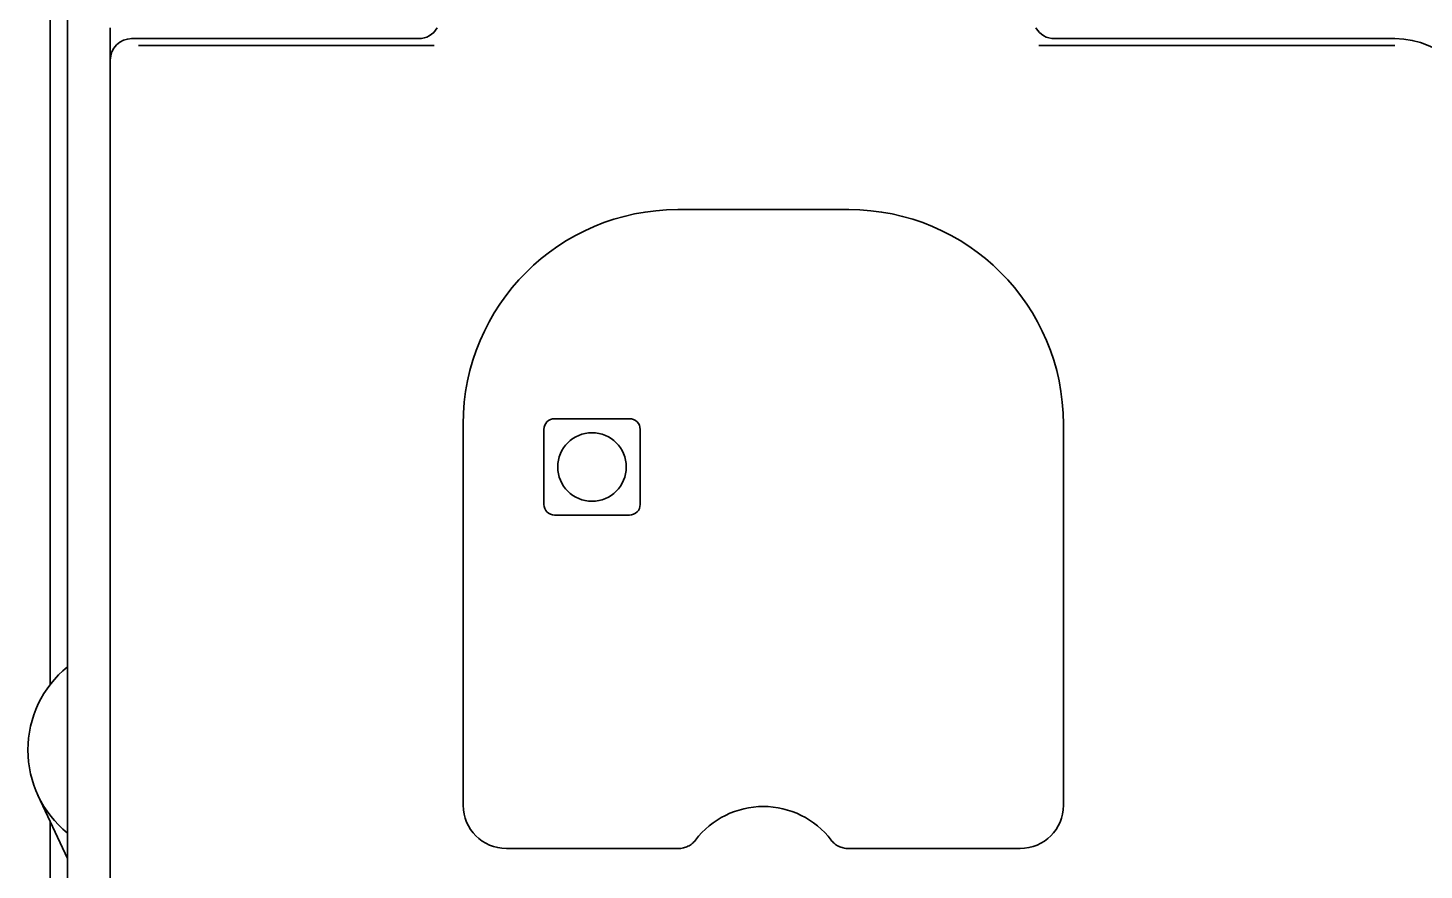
# Model space of a CAD drawing. Extents: x -760 to 4209, y 5795 to 10697.
# Drawn here: x 1848.2 to 1913.4, y 9599.2 to 9638.5 of the extents above; entities that cross this region are included whole.
import ezdxf

# ---------------------------------------------------------------- set-up
doc = ezdxf.new("R2010")
doc.units = 0
doc.header["$LTSCALE"] = 5
doc.layers.add('1', color=7, linetype='CONTINUOUS', true_color=0xffffff)

msp = doc.modelspace()

# ---------------------------------------------------------------- linework, layer by layer
at = {"layer": '1', "color": 7, "linetype": 'Continuous', "lineweight": 35}
for p, q in [((1850.055, 9547.022), (1850.055, 10525.872)), ((1849.255, 9731.441), (1849.255, 9607.87)), ((1852.055, 9638.531), (1852.055, 9546.722)), ((1853.054, 9638.022), (1866.456, 9638.022)), ((1853.37, 9637.706), (1867.183, 9637.706)), ((1895.427, 9637.706), (1912.055, 9637.706)), ((1896.154, 9638.022), (1912.055, 9638.022)), ((1852.055, 9551.022), (1852.055, 9637.022)), ((1886.555, 9630.039), (1878.555, 9630.039)), ((1868.538, 9620.022), (1868.538, 9602.222)), ((1872.805, 9620.272), (1876.305, 9620.272)), ((1896.572, 9602.222), (1896.572, 9620.022)), ((1872.305, 9616.272), (1872.305, 9619.772)), ((1876.805, 9619.772), (1876.805, 9616.272)), ((1876.305, 9615.772), (1872.805, 9615.772)), ((1848.678, 9602.692), (1850.055, 9599.739)), ((1849.255, 9601.457), (1849.255, 9530.022)), ((1870.555, 9600.204), (1878.593, 9600.204)), ((1886.517, 9600.204), (1894.555, 9600.204))]:
    msp.add_line(p, q, dxfattribs=at)
msp.add_circle((1874.555, 9618.02), 1.6, dxfattribs=at)
for centre, radius, start, end in [((1912.055, 9634.022), 4, 0, 90), ((1878.555, 9620.022), 10.017, 90, 180), ((1886.555, 9620.022), 10.017, 0, 90), ((1872.805, 9619.772), 0.5, 90, 180), ((1876.305, 9619.772), 0.5, 0, 90), ((1872.805, 9616.272), 0.5, 180, 270), ((1876.305, 9616.272), 0.5, 270, 0), ((1853.209, 9604.805), 5, 129.11875, 230.89187), ((1870.555, 9602.222), 2.017, 180, 270), ((1882.555, 9598.183), 3.983, 37.31922, 142.68078), ((1894.555, 9602.222), 2.017, 270, 0)]:
    msp.add_arc(centre, radius, start, end, dxfattribs=at)
for centre, major_axis, start_param, end_param in [((1866.454, 9639.022), (0.708, -0.708), 5.498396, 6.545231), ((1896.156, 9639.022), (-0.708, -0.708), 6.021139, 7.067974), ((1853.056, 9637.021), (-0.708, 0.708), 5.498396, 7.067974)]:
    msp.add_ellipse(centre, major_axis=major_axis, ratio=0.998783, start_param=start_param, end_param=end_param, dxfattribs=at)
for points in [[(1878.593, 9600.204), (1878.67, 9600.204), (1878.746, 9600.213), (1878.895, 9600.248), (1878.968, 9600.274), (1879.105, 9600.342), (1879.17, 9600.384), (1879.288, 9600.481), (1879.341, 9600.537), (1879.388, 9600.598)], [(1885.722, 9600.598), (1885.769, 9600.537), (1885.822, 9600.481), (1885.94, 9600.384), (1886.005, 9600.342), (1886.142, 9600.274), (1886.215, 9600.248), (1886.364, 9600.213), (1886.44, 9600.204), (1886.517, 9600.204)]]:
    msp.add_open_spline(points, degree=3, knots=[0, 0, 0, 0, 0.25, 0.25, 0.5, 0.5, 0.75, 0.75, 1, 1, 1, 1], dxfattribs=at)

doc.saveas('drawing.dxf')
